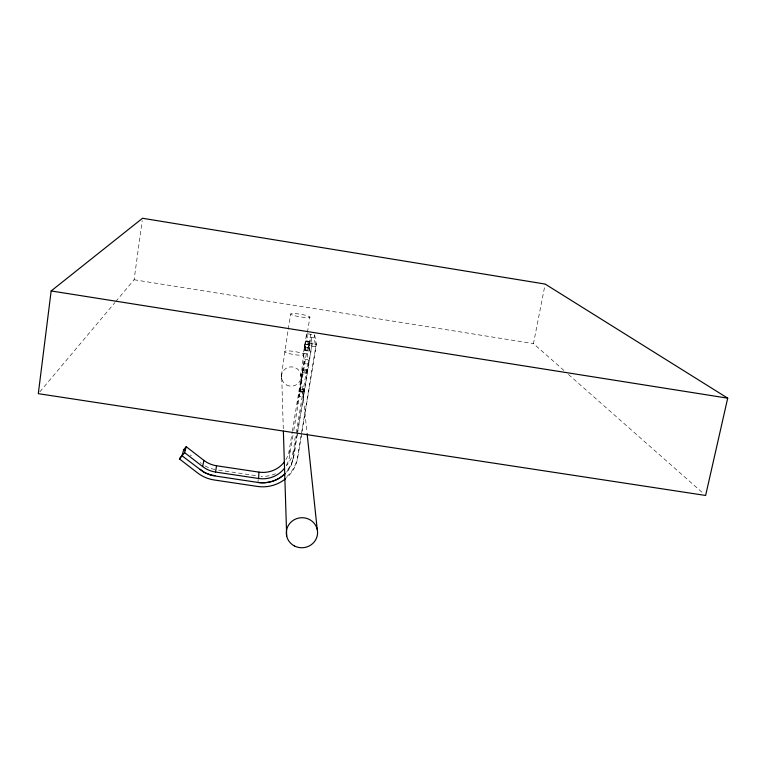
<?xml version="1.0" encoding="UTF-8"?>
<svg xmlns="http://www.w3.org/2000/svg" width="766" height="766" viewBox="0 0 766 766"><rect width="100%" height="100%" fill="white"/><g stroke="black" fill="none" stroke-linecap="round" stroke-linejoin="round"><path stroke-width="0.57" stroke-dasharray="3.83 2.87" d="M283.296 428.845L281.629 374.028L288.054 330.424M258.085 480.828L258.142 479.612M115.704 301.622L134.098 279.753L142.198 220.627M288.236 329.246L290.687 314.003M297.4 434.063L312.241 343.762L310.632 334.273L307.396 353.997L308.861 364.31L304.705 363.659L303.413 353.375L306.639 333.641L314.625 334.905L316.406 344.422L297.687 457.896A35.399 34.384 0.6 0 1 286.398 478.013M304.619 347.046L305.586 341.109L309.588 341.741L308.679 348.08L304.619 347.046L308.679 348.08M304.667 347.448L305.586 341.109M307.252 333.459L302.637 362.098L300.952 378.05L300.846 374.44L306.975 432.407M307.444 332.291L309.924 317.067M305.031 350.167L306.017 344.154L310.067 344.786L309.148 351.221L305.031 350.167L309.148 351.221M305.088 350.579L306.017 344.154M285.833 459.744A26.59 25.852 0.8 0 0 289.203 450.657L292.219 432.225M292.373 431.296L304.15 359.235L308.229 359.876L296.26 432.838M299.602 391.857L299.899 388.161L303.997 388.793L304.131 389.971L303.709 392.498L299.602 391.857L303.039 369.001L307.137 369.643L307.281 370.734L306.869 373.272L302.752 372.63L302.618 371.529L306.726 372.171L306.869 373.272M297.371 404.582L304.428 361.428M302.752 372.63L303.039 369.001M286.494 465.154A27.069 26.293 0.6 0 0 289.491 456.651L293.177 434.15M293.79 430.377L308.076 343.111L306.639 333.641M308.612 347.678L309.588 341.741M309.081 350.799L310.067 344.786M286.57 472.048C296.643 462.013 292.114 446.971 295.954 434.686M303.709 392.498L303.997 388.793M306.726 372.171L307.137 369.643M297.218 433.862L293.531 456.297A31.138 30.257 0.6 0 1 286.561 471.061M297.572 431.708L312.126 343.101L316.281 343.752L301.268 434.81M297.285 434.772C294.393 447.545 295.561 462.635 285.91 472.842M314.137 337.863L310.144 337.241L311.618 346.184L315.774 346.835L314.137 337.863L314.625 334.905M301.076 435.978L297.62 456.919A35.293 34.288 0.6 0 1 286.369 476.988M563.958 370.495L533.462 343.599L545.172 284.071M39.832 391.847L114.938 302.541M218.607 470.085L257.405 475.897M300.013 389.339L304.131 389.971M299.487 390.67L303.585 391.311M303.164 370.093L307.281 370.734M305.644 341.502L309.646 342.134M308.076 343.111L316.406 344.422M306.074 344.556L310.134 345.198M303.413 353.375L307.396 353.997M134.098 279.753L533.462 343.599M190.303 454.937L191.414 455.789M200.252 462.626L201.362 463.478M568.439 374.45L702.939 493.093M289.203 450.657L289.491 456.651M281.591 375.034L281.706 378.643M293.234 451.26A30.678 29.826 0.8 0 1 286.369 465.814M275.569 473.733A30.678 29.826 0.8 0 1 261.024 476.308M214.968 469.52A30.812 29.922 7.2 0 1 204.656 465.699M302.972 391.943L298.903 391.311L299.372 396.3L303.499 396.941L302.972 391.943M288.887 353.499A9.699 1.551 9.3 0 0 303.786 354.677A9.699 1.551 9.3 0 0 290.027 350.972A9.699 1.551 9.3 0 0 288.887 353.499M294.967 315.774A9.747 1.302 9.4 0 0 309.904 317.181A9.747 1.302 9.4 0 0 296.04 313.667A9.747 1.302 9.4 0 0 294.967 315.774M286.58 384.992A9.805 9.642 -1.8 0 0 301.076 376.288A9.805 9.642 -1.8 0 0 286.178 368.293A9.805 9.642 -1.8 0 0 286.58 384.992"/><path stroke-width="1.15" d="M258.908 472.124L216.548 465.776A26.705 25.929 7.2 0 1 203.9 460.385L186.195 446.683L184.635 452.639L202.655 466.571A27.183 26.37 6.9 0 0 215.533 472.048L258.649 478.491L258.908 472.124A26.59 25.852 0.8 0 0 284.377 461.898M258.037 482.044L258.018 482.456C267.784 483.93 278.211 480.655 285.153 473.57M51.159 290.946L38.3 393.667L705.63 495.468L727.7 398.167L545.172 284.071L142.514 218.262L51.159 290.946L727.7 398.167M214.997 475.619L209.97 474.872L203.43 471.971L182.049 455.799L183.649 449.795L186.195 446.683M215.533 472.048L216.548 465.776M202.655 466.571L203.9 460.385M200.156 469.319L205.221 472.948L212.929 475.657L258.018 482.456C267.803 483.815 278.154 480.627 285.115 473.532M285.488 478.788A35.399 34.384 0.6 0 1 257.386 486.42L214.317 479.995A35.552 34.48 6.9 0 1 197.494 472.852L179.464 458.949L182.308 454.822M179.464 458.949L184.635 452.639M183.649 449.795L184.759 450.647M307.099 433.585L317.22 529.411M283.372 431.134L286.685 536.123M284.569 468.093A27.069 26.293 0.6 0 1 258.649 478.491M294.412 545.947A15.636 15.014 -5.7 0 0 317.574 532.293A15.636 15.014 -5.7 0 0 293.847 519.951A15.636 15.014 -5.7 0 0 294.412 545.947"/></g></svg>
